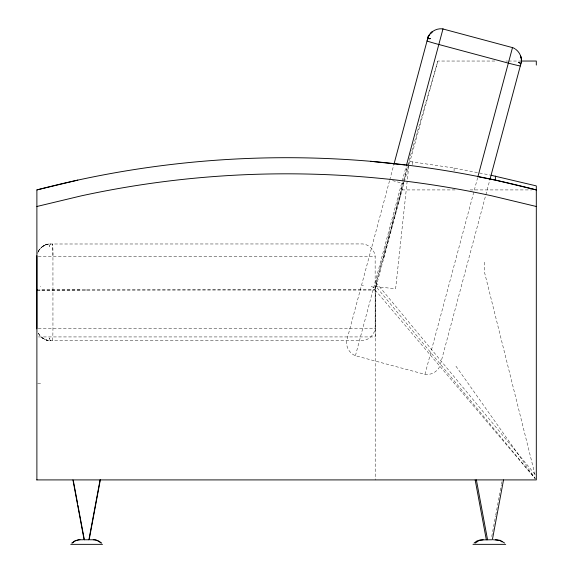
<?xml version="1.0" encoding="UTF-8"?>
<svg xmlns="http://www.w3.org/2000/svg" width="573" height="573" viewBox="0 0 573 573"><rect width="100%" height="100%" fill="white"/><g stroke="black" fill="none" stroke-linecap="round" stroke-linejoin="round"><path stroke-width="0.43" stroke-dasharray="2.87 2.15" d="M371.175 286.586L373.732 287.295L375.215 290.074L375.208 336.931L37.782 336.931M36.887 289.988L375.215 290.074L375.208 479.909M39.96 290.131C39.952 290.404 39.465 289.773 40.11 290.024M38.14 251.511C40.296 247.393 44.522 244.377 49.178 243.94L46.392 244.528L48.49 243.998L362.809 243.94C369.105 244.585 374.506 249.986 375.15 256.281L375.15 328.257C374.506 334.553 369.105 339.954 362.809 340.598L48.49 340.548L46.377 340.011L49.128 340.598C43.749 340.068 38.985 336.107 37.281 331.008M408.771 166.292L395.621 288.778L373.725 286.428M491.749 536.478L493.439 527.418M493.604 526.537L495.573 515.979M495.738 515.098L499.183 496.626M499.348 495.745L501.318 485.188M501.482 484.307L501.977 481.671M383.616 258.251L403.456 182.135M403.686 181.269L407.518 166.564M407.74 165.704L408.642 162.245L407.711 165.533M389.511 180.824L346.701 340.598C345.691 346.851 349.509 353.462 355.425 355.718L424.951 374.348C431.197 375.351 437.815 371.533 440.064 365.617L489.586 180.796M389.74 179.958L393.909 164.415M355.425 355.718L401.988 181.949M402.217 181.082L406.157 166.385M375.215 290.074L535.153 478.548L376.124 286.686L376.124 282.654L403.134 182.006M376.124 286.686L402.053 189.921L402.053 185.896M424.951 374.348L477.767 177.236M403.786 179.678L407.482 166.363M409.344 163.685L437.858 61.039L496.032 61.039M437.758 61.411L408.864 161.371L454.095 168.039L490.123 175.059M52.544 340.598L52.566 340.548A14.246 0.458 90 0 0 52.945 328.873L52.945 255.665A14.246 0.458 -90 0 0 52.566 243.998L52.566 243.998A14.246 0.458 90 0 1 52.945 255.665M50.281 243.94C49.457 245.172 51.054 243.883 50.145 243.998M48.583 340.548L48.555 340.548A14.246 14.239 -90 0 1 38.276 333.035M40.296 286.586L40.769 286.586M38.276 251.504A14.246 14.239 90 0 1 48.562 243.998L48.583 243.998M80.034 289.945L40.919 290.074L375.15 289.537M505.88 61.039L507.671 61.039M508.566 61.039L520.198 61.039M402.053 189.921L456.652 189.921M470.075 189.921L531.83 189.921M38.276 256.281L375.15 256.281M36.894 290.611L40.927 290.611M38.276 328.257L375.15 328.257M37.696 383.244L40.919 383.244M86.666 290.002L85.098 289.995M361.964 285.161L363.432 285.318M392.569 180.588L403.786 183.704L403.786 182.092M376.124 282.654L535.168 474.501M455.965 366.197L535.275 478.448M50.517 340.548L50.037 340.011L50.231 340.548M535.01 474.709L484.45 272.053L484.45 260.113M375.029 286.564L375.208 289.988L375.208 286.586L408.864 165.404L408.864 162.18M454.095 168.039L454.095 172.065M412.488 161.765L412.488 164.988M37.424 253.531A14.246 14.239 -90 0 1 48.562 243.998M49.858 245.38L49.514 246.54L49.858 245.38M44.372 245.38L42.524 246.54L44.78 245.208L44.372 245.38M42.524 338.006L44.78 339.331L42.524 338.006M49.686 338.006L49.894 339.331L49.686 338.006"/><path stroke-width="0.86" d="M36.887 290.611L36.959 289.537L36.887 290.611L36.894 290.096M36.887 255.665L36.887 328.873M521.251 62.629L521.394 59.828L521.366 61.991L489.822 179.929M521.237 62.672L521.344 62.063A14.246 14.239 15 0 0 520.699 56.276M88.901 539.773L100.074 479.909M100.325 479.909L89.152 539.773L84.109 539.773L72.936 479.909M503.531 479.909L492.357 539.773L480.21 539.909L476.908 540.984L474.093 543.025M393.909 164.415L428.103 37.009L429.163 35.103L428.095 37.03M406.386 165.525L443.022 28.793M477.997 176.369L512.549 47.423M520.456 55.56L521.151 58.095L520.456 55.56A14.246 14.239 15 0 0 515.614 49.257M427.673 38.606C427.336 39.458 428.991 38.241 427.587 38.728M428.103 37.009L427.873 37.653M427.888 37.61L428.081 37.073A14.246 14.239 15 0 1 442.377 28.822L513.093 47.774A14.246 14.239 15 0 1 515.012 48.834M71.869 543.025L75.471 540.618L79.095 539.809M72.119 543.025L74.927 540.984L78.229 539.909M475.318 543.025L478.921 540.618L483.168 539.773M36.887 479.909L36.887 189.921L77.806 180.115M36.887 206.488L81.223 195.866A967.618 967.618 0 0 1 491.971 195.866L536.307 206.488M520.37 65.931L520.305 65.931A14.246 0.458 15 0 1 508.939 63.281L438.223 44.329A14.246 0.458 15 0 1 427.05 40.948L427 40.912M78.845 539.809L79.969 539.773M521.093 61.039L536.307 61.039L536.307 65.071M36.751 479.909L536.307 479.909L536.307 185.896L490.997 175.231M79.719 539.773L83.364 539.773M89.897 539.773L93.542 539.773M493.353 539.773L500.172 540.318L504.591 543.025M70.737 544.35L102.524 544.35M472.961 544.35L505.723 544.35M495.523 539.773L498.109 540.081M93.292 539.773L94.409 539.809M370.652 161.299L405.326 165.024M94.165 539.809L95.276 539.909M478.699 176.864L495.394 180.115L536.307 189.921A983.734 983.734 0 0 0 36.887 189.921M95.025 539.909L96.135 540.081M95.884 540.081L96.973 540.318M498.954 540.318L499.771 540.618M96.722 540.318L99.344 541.406L101.392 543.025M97.539 540.618L101.142 543.025M500.558 540.984L502.048 541.893M520.914 63.675L520.449 63.359L520.836 63.954M476.385 479.909L487.559 539.773M475.16 479.909L486.334 539.773M73.344 480.79L77.62 503.667M77.942 505.422L84.36 539.773M495.394 176.09L495.394 180.115M430.294 38.656L428.912 38.678L430.294 38.656M432.106 31.887L430.237 33.735L432.106 31.887M518.644 62.328L519.826 63.037L518.644 62.328"/></g></svg>
